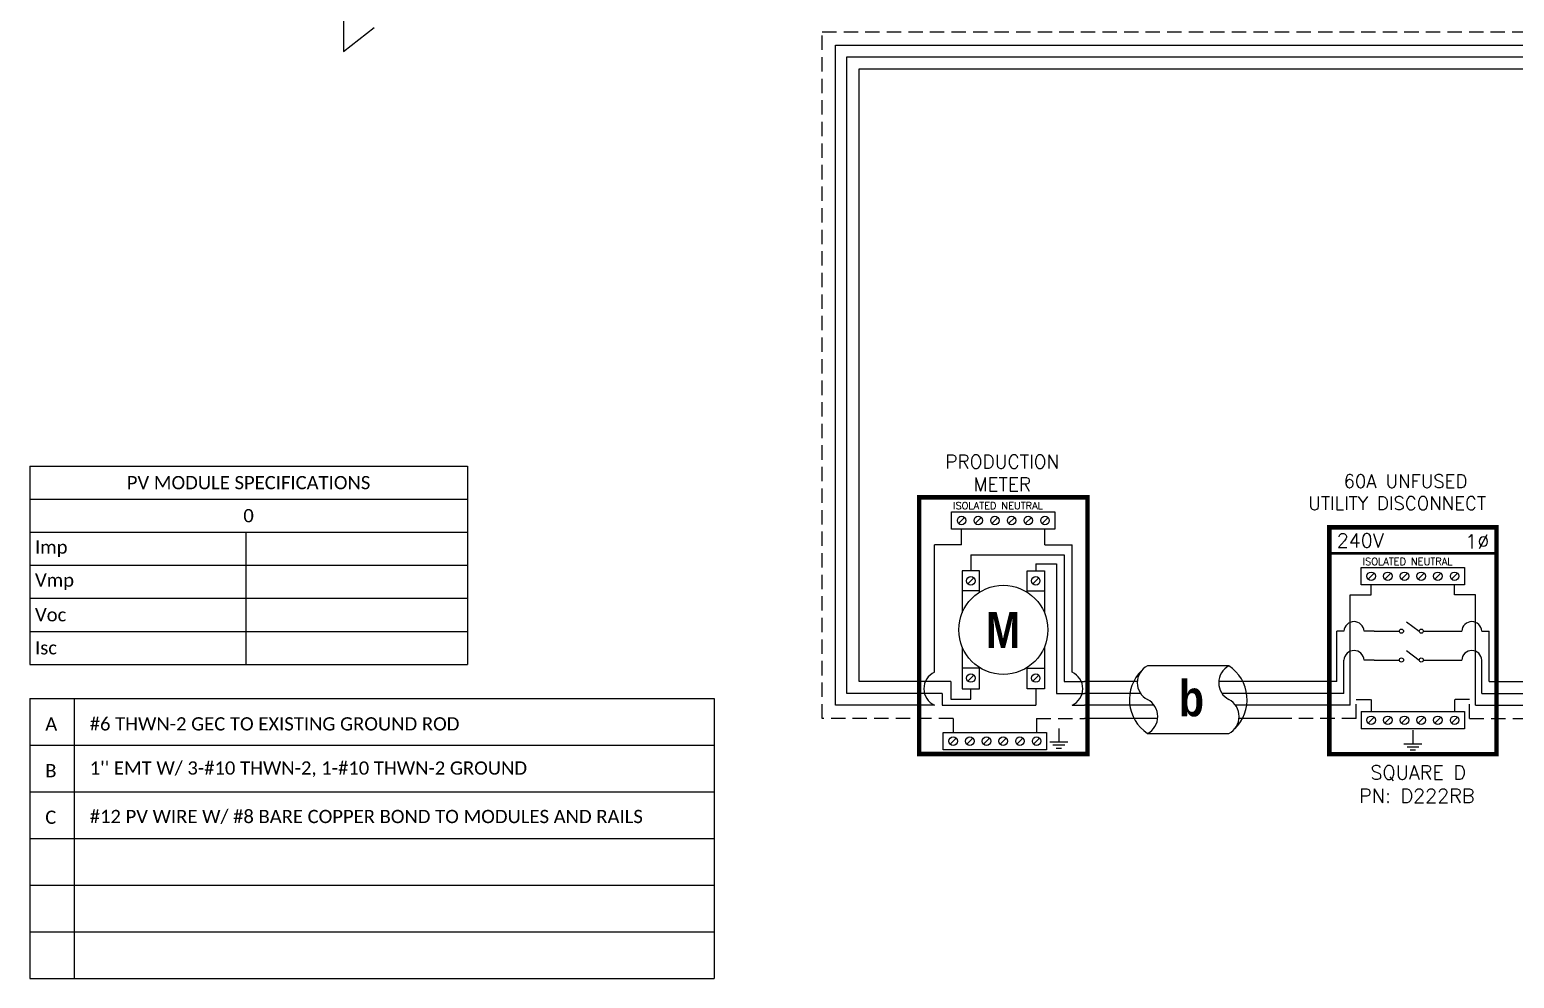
# Model space of a CAD drawing. Header units: feet. Extents: x 24455 to 25053, y 16036 to 16620.
# Drawn here: x 24455.4 to 24842.7, y 16035.7 to 16283.1 of the extents above; entities that cross this region are included whole.
import ezdxf

# ---------------------------------------------------------------- set-up
doc = ezdxf.new("R2010")
doc.units = ezdxf.units.FT
doc.header["$MEASUREMENT"] = 0
doc.linetypes.add('HIDDEN', pattern=[0.375, 0.25, -0.125])
for name, color, linetype in [('ONE LINE BLOCKS', 7, 'Continuous'), ('TABLES', 7, 'Continuous'), ('TEXT', 7, 'Continuous'), ('Z - TITLEBLOCK TXT', 7, 'Continuous')]:
    doc.layers.add(name, color=color, linetype=linetype)
doc.styles.add('ONE LINE TXT', font='techb___.ttf')
doc.styles.get("Standard").update_dxf_attribs({"font": 'simplex.shx'})

# ---------------------------------------------------------------- blocks, each defined once
blk = doc.blocks.new('*U4')
at = {"color": 7, "linetype": 'Continuous'}
for p, q in [((6.669, 2.433), (2.905, 2.433)), ((2.435, 1.711), (0, 1.711)), ((9.575, 1.711), (6.199, 1.711)), ((2.905, -0.69), (6.669, -0.69))]:
    blk.add_line(p, q, dxfattribs=at)
at = {"color": 10, "linetype": 'Continuous'}
for p, q in [((2.591, 1.149), (0, 1.149)), ((9.575, 1.149), (6.355, 1.149))]:
    blk.add_line(p, q, dxfattribs=at)
at = {"color": 253, "linetype": 'Continuous'}
for p, q in [((3.208, 0.611), (0, 0.611)), ((9.575, 0.611), (6.972, 0.611))]:
    blk.add_line(p, q, dxfattribs=at)
at = {"color": 7, "linetype": 'Continuous'}
for centre, start, end in [((3.942, 0.872), 133.97324, 236.42648), ((5.633, 0.872), 313.97324, 56.42648)]:
    blk.add_arc(centre, 1.874, start, end, dxfattribs=at)
at = {"layer": 'TEXT', "color": 92, "linetype": 'HIDDEN', "ltscale": 15}
for p, q in [((3.373, 0), (0, 0)), ((9.575, 0), (7.137, 0))]:
    blk.add_line(p, q, dxfattribs=at)
at = {"layer": 'Z - TITLEBLOCK TXT', "linetype": 'Continuous'}
for centre, start, end in [((3.315, 1.653), 117.66392, 242.33608), ((7.078, 1.653), 117.66392, 242.33608), ((2.496, 0.091), 297.66392, 62.33608), ((6.26, 0.091), 297.66392, 62.33608)]:
    blk.add_arc(centre, 0.882, start, end, dxfattribs=at)
blk = doc.blocks.new('*T6')
at = {"layer": 'Z - TITLEBLOCK TXT', "color": 0, "lineweight": -2, "transparency": 16777216}
for p, q in [((0, 0), (114.19, 0)), ((0, 0), (0, -51.69)), ((114.19, 0), (114.19, -51.69)), ((0, -8.62), (114.19, -8.62)), ((0, -17.23), (114.19, -17.23)), ((56.41, -17.23), (56.41, -51.69)), ((0, -25.85), (114.19, -25.85)), ((0, -34.46), (114.19, -34.46)), ((0, -43.08), (114.19, -43.08)), ((0, -51.69), (114.19, -51.69))]:
    blk.add_line(p, q, dxfattribs=at)
at = {"layer": 'Z - TITLEBLOCK TXT', "color": 0, "linetype": 'Continuous', "transparency": 16777216, "char_height": 3.4544}
for s, insert, width, attachment_point in [('{\\fCalibri|b0|i0|c0;PV MODULE SPECIFICATIONS', (57.09, -4.31), 111.433, 5), ('{\\fCalibri|b0|i0|c0;0', (57.09, -12.92), 111.433, 5), ('{\\fCalibri|b0|i0|c0;Imp', (1.38, -21.54), 53.6551, 4), ('{\\fCalibri|b0|i0|c0;', (57.78, -21.54), 55.0254, 4), ('{\\fCalibri|b0|i0|c0;Vmp', (1.38, -30.15), 53.6551, 4), ('{\\fCalibri|b0|i0|c0;', (57.78, -30.15), 55.0254, 4), ('{\\fCalibri|b0|i0|c0;Voc', (1.38, -38.77), 53.6551, 4), ('{\\fCalibri|b0|i0|c0;', (57.78, -38.77), 55.0254, 4), ('{\\fCalibri|b0|i0|c0;Isc', (1.38, -47.39), 53.6551, 4), ('{\\fCalibri|b0|i0|c0;', (57.78, -47.39), 55.0254, 4)]:
    blk.add_mtext(s, dxfattribs=dict(at, insert=insert, width=width, attachment_point=attachment_point))
blk = doc.blocks.new('*T7')
at = {"linetype": 'ByBlock', "lineweight": -2, "transparency": 16777216}
for p, q in [((0, 0), (178.52, 0)), ((0, 0), (0, -72.97)), ((11.58, 0), (11.58, -72.97)), ((178.52, 0), (178.52, -72.97)), ((0, -12.11), (178.52, -12.11)), ((0, -24.28), (178.52, -24.28)), ((0, -36.46), (178.52, -36.46)), ((0, -48.64), (178.52, -48.64)), ((0, -60.81), (178.52, -60.81)), ((0, -72.97), (178.52, -72.97))]:
    blk.add_line(p, q, dxfattribs=at)
at = {"color": 0, "linetype": 'Continuous', "transparency": 16777216, "char_height": 3.4544, "attachment_point": 7}
for s, insert, width in [('{\\fCalibri|b0|i0|c0;A', (4.06, -8.36), 3.4544), ('{\\fCalibri|b0|i0|c0;#6 THWN-2 GEC TO EXISTING GROUND ROD', (15.65, -8.36), 158.8095), ('{\\fCalibri|b0|i0|c0;B', (4.06, -20.53), 3.4544), ("{\\fCalibri|b0|i0|c0;1'' EMT W/ 3-#10 THWN-2, 1-#10 THWN-2 GROUND", (15.65, -20.53), 158.8095), ('{\\fCalibri|b0|i0|c0;C', (4.06, -32.71), 3.4544), ('{\\fCalibri|b0|i0|c0;#12 PV WIRE W/ #8 BARE COPPER BOND TO MODULES AND RAILS', (15.65, -32.71), 158.8095), ('{\\fCalibri|b0|i0|c0;', (4.06, -44.89), 3.4544), ('{\\fCalibri|b0|i0|c0;', (15.65, -44.89), 158.8095), ('{\\fCalibri|b0|i0|c0;', (4.06, -57.06), 3.4544), ('{\\fCalibri|b0|i0|c0;', (15.65, -57.06), 158.8095), ('{\\fCalibri|b0|i0|c0;', (4.06, -69.22), 3.4544), ('{\\fCalibri|b0|i0|c0;', (15.65, -69.22), 158.8095)]:
    blk.add_mtext(s, dxfattribs=dict(at, insert=insert, width=width))
blk = doc.blocks.new('M_UTILITY DISCONNECT')
at = {"color": 253, "linetype": 'Continuous'}
for p, q in [((-47.96, 3.45), (-47.96, 32.21)), ((-47.96, 32.21), (-42.47, 32.21)), ((-42.47, 32.21), (-42.47, 34.82)), ((-20.72, 32.21), (-20.72, 34.82)), ((-15.23, 32.21), (-20.72, 32.21)), ((-15.23, 3.45), (-15.23, 32.21)), ((-47.96, 3.45), (-63.19, 3.45)), ((-15.23, 3.45), (0, 3.45))]:
    blk.add_line(p, q, dxfattribs=at)
at = {"color": 7, "linetype": 'Continuous'}
for p, q in [((-51.46, 9.66), (-51.46, 22.77)), ((-49.6, 22.77), (-51.46, 22.77)), ((-41.69, 22.77), (-44.32, 22.77)), ((-21.5, 22.77), (-18.87, 22.77)), ((-13.59, 22.77), (-11.73, 22.77)), ((-11.73, 9.66), (-11.73, 22.77)), ((-51.46, 9.66), (-63.19, 9.66)), ((-11.73, 9.66), (0, 9.66))]:
    blk.add_line(p, q, dxfattribs=at)
at = {"color": 10, "linetype": 'Continuous'}
for p, q in [((-49.6, 6.49), (-49.6, 15.24)), ((-41.69, 15.24), (-44.32, 15.24)), ((-21.5, 15.24), (-18.87, 15.24)), ((-13.59, 6.49), (-13.59, 15.24)), ((-49.6, 6.49), (-63.19, 6.49)), ((-13.59, 6.49), (0, 6.49))]:
    blk.add_line(p, q, dxfattribs=at)
at = {"color": 7, "linetype": 'Continuous'}
for centre in [(-46.96, 22.62), (-16.23, 22.62)]:
    blk.add_arc(centre, 2.64, 3.2819, 176.7181, dxfattribs=at)
at = {"color": 10, "linetype": 'Continuous'}
for centre in [(-46.96, 15.08), (-16.23, 15.08)]:
    blk.add_arc(centre, 2.64, 3.2819, 176.7181, dxfattribs=at)
at = {"layer": 'ONE LINE BLOCKS', "lineweight": 50}
blk.add_line((-53.41, 43.1), (-9.8, 43.1), dxfattribs=at)
at = {"layer": 'ONE LINE BLOCKS', "lineweight": 50, "const_width": 1.19}
blk.add_lwpolyline([(-53.41, -9.3), (-53.41, 49.88), (-9.8, 49.88), (-9.8, -9.3)], close=True, dxfattribs=at)
at = {"layer": 'TEXT', "color": 92, "linetype": 'HIDDEN', "ltscale": 15}
for p, q in [((-46.38, 0), (-46.38, 4.94)), ((-46.38, 4.94), (-42.47, 4.94)), ((-42.47, 4.94), (-42.47, 1.8)), ((-16.81, 4.94), (-20.72, 4.94)), ((-20.72, 4.94), (-20.72, 1.8)), ((-16.81, 0), (-16.81, 4.94)), ((-46.38, 0), (-63.19, 0)), ((-16.81, 0), (0, 0))]:
    blk.add_line(p, q, dxfattribs=at)
at = {"layer": 'TEXT', "color": 92, "linetype": 'Continuous', "flags": 128}
for points in [[(-31.59, -3.07), (-31.6, -6.57)], [(-33.94, -6.57), (-29.25, -6.57)], [(-30.07, -7.44), (-33.13, -7.44)], [(-30.88, -8.3), (-32.31, -8.3)]]:
    blk.add_lwpolyline(points, dxfattribs=at)
at = {"layer": 'Z - TITLEBLOCK TXT', "color": 1, "linetype": 'Continuous'}
for p, q in [((-45.07, 34.82), (-45.07, 39.36)), ((-45.07, 39.36), (-18.12, 39.36)), ((-18.12, 39.36), (-18.12, 34.82)), ((-18.12, 34.82), (-45.07, 34.82)), ((-33.23, 25.22), (-29.96, 22.78)), ((-41.69, 22.77), (-35.12, 22.77)), ((-28.88, 22.77), (-21.5, 22.77)), ((-33.23, 17.69), (-29.96, 15.24)), ((-41.69, 15.24), (-35.12, 15.24)), ((-28.88, 15.24), (-21.5, 15.23)), ((-45.07, 1.8), (-18.12, 1.8)), ((-45.07, 1.8), (-45.07, -2.74)), ((-18.12, 1.8), (-18.12, -2.74)), ((-18.12, -2.74), (-45.07, -2.74))]:
    blk.add_line(p, q, dxfattribs=at)
at = {"layer": 'Z - TITLEBLOCK TXT', "color": 4, "linetype": 'Continuous'}
for p, q in [((-41.69, 37.87), (-43.26, 36.3)), ((-37.34, 37.87), (-38.91, 36.3)), ((-32.98, 37.87), (-34.56, 36.3)), ((-28.63, 37.87), (-30.21, 36.3)), ((-24.28, 37.87), (-25.86, 36.3)), ((-19.93, 37.87), (-21.51, 36.3)), ((-41.69, 0.32), (-43.26, -1.26)), ((-37.34, 0.32), (-38.91, -1.26)), ((-32.98, 0.32), (-34.56, -1.26)), ((-28.63, 0.32), (-30.21, -1.26)), ((-24.28, 0.32), (-25.86, -1.26)), ((-19.93, 0.32), (-21.51, -1.26))]:
    blk.add_line(p, q, dxfattribs=at)
for centre in [(-42.47, 37.09), (-38.12, 37.09), (-33.77, 37.09), (-29.42, 37.09), (-25.07, 37.09), (-20.72, 37.09), (-42.47, -0.47), (-38.12, -0.47), (-33.77, -0.47), (-29.42, -0.47), (-25.07, -0.47), (-20.72, -0.47)]:
    blk.add_circle(centre, 1.11, dxfattribs=at)
at = {"layer": 'Z - TITLEBLOCK TXT', "color": 1, "linetype": 'Continuous'}
for centre in [(-34.58, 22.77), (-29.42, 22.77), (-34.58, 15.24), (-29.42, 15.24)]:
    blk.add_circle(centre, 0.541, dxfattribs=at)
at = {"layer": 'TABLES', "color": 4, "linetype": 'Continuous'}
blk.add_text('ISOLATED NEUTRAL', height=1.8743, dxfattribs=at).set_placement((-44.71, 40.01))
at = {"layer": 'TEXT', "color": 1}
for s, width, gutter_width, heights, insert, char_height, attachment_point in [('\\A1;\\pi12.968; 60A UNFUSED \\P\\pi6.1418;UTILITY DISCONNECT', 64.922, 0, [82.18], (-65.01, 63.62), 3.4544, 1), ('240V', 0.1481, 0.75, [0], (-45.35, 46.44), 3.658, 5), ('1∅', 0.1481, 0.75, [0], (-14.78, 46.14), 3.658, 5), ('\\A1;\\pi11.999,t30.287;SQUARE D\\P\\pi9.0377,t27.326;PN: D222RB', 51.6906, 0.203, [45.94], (-54.67, -12.23), 3.6576, 1)]:
    blk.add_mtext_dynamic_manual_height_columns(s, width=width, gutter_width=gutter_width, heights=heights, dxfattribs=dict(at, insert=insert, char_height=char_height, attachment_point=attachment_point))

msp = doc.modelspace()

# ---------------------------------------------------------------- linework, layer by layer
at = {"color": 253, "linetype": 'Continuous'}
for p, q in [((24665.58, 16279.13), (24977.08, 16279.13)), ((24665.58, 16106.93), (24665.58, 16279.13)), ((24698.52, 16148.77), (24698.52, 16152.86)), ((24720.27, 16148.77), (24720.27, 16152.86)), ((24698.52, 16148.77), (24691.46, 16148.77)), ((24691.46, 16115.54), (24691.46, 16148.77)), ((24720.27, 16148.77), (24727.33, 16148.77)), ((24727.33, 16115.54), (24727.33, 16148.77)), ((24691.46, 16106.93), (24665.58, 16106.93)), ((24727.33, 16106.93), (24730.61, 16106.93))]:
    msp.add_line(p, q, dxfattribs=at)
at = {"color": 10, "linetype": 'Continuous'}
for p, q in [((24668.62, 16276.09), (24980.12, 16276.09)), ((24668.62, 16109.97), (24668.62, 16276.09)), ((24717.85, 16143.8), (24717.85, 16141.98)), ((24717.85, 16143.8), (24723.29, 16143.8)), ((24723.29, 16143.8), (24723.29, 16109.97)), ((24717.85, 16111.21), (24717.85, 16106.93)), ((24693.42, 16109.97), (24668.62, 16109.97)), ((24693.42, 16109.97), (24693.42, 16106.93)), ((24723.29, 16109.97), (24730.61, 16109.97)), ((24693.42, 16106.93), (24717.85, 16106.93))]:
    msp.add_line(p, q, dxfattribs=at)
at = {"color": 7, "linetype": 'Continuous'}
for p, q in [((24671.79, 16272.92), (24983.3, 16272.92)), ((24671.79, 16113.14), (24671.79, 16272.92)), ((24700.94, 16146.17), (24700.94, 16141.98)), ((24700.94, 16146.17), (24725.27, 16146.17)), ((24725.27, 16146.17), (24725.27, 16113.14)), ((24695.75, 16113.14), (24671.79, 16113.14)), ((24695.75, 16113.14), (24695.75, 16108.55)), ((24700.94, 16108.55), (24700.94, 16111.21)), ((24725.27, 16113.14), (24730.61, 16113.14)), ((24695.75, 16108.55), (24700.94, 16108.55))]:
    msp.add_line(p, q, dxfattribs=at)
at = {"color": 1, "linetype": 'Continuous'}
for p, q in [((24703.21, 16136.78), (24698.67, 16136.78)), ((24715.58, 16136.78), (24720.12, 16136.78)), ((24703.21, 16116.61), (24698.67, 16116.61)), ((24715.58, 16116.61), (24720.12, 16116.61))]:
    msp.add_line(p, q, dxfattribs=at)
at = {"color": 253, "linetype": 'Continuous'}
for centre, start, end in [((24693.37, 16111.24), 113.9997, 246.0003), ((24725.42, 16111.24), 293.9997, 66.0003)]:
    msp.add_arc(centre, 4.71, start, end, dxfattribs=at)
at = {"layer": 'ONE LINE BLOCKS', "lineweight": 50, "const_width": 1.19}
msp.add_lwpolyline([(24687.44, 16094.19), (24687.44, 16161.15), (24731.35, 16161.15), (24731.35, 16094.19)], close=True, dxfattribs=at)
at = {"layer": 'TEXT', "color": 92, "linetype": 'HIDDEN', "ltscale": 15}
for p, q in [((24662.13, 16282.58), (24973.64, 16282.58)), ((24662.13, 16103.48), (24662.13, 16282.58)), ((24696.33, 16103.48), (24662.13, 16103.48)), ((24696.33, 16103.48), (24696.33, 16099.82)), ((24718.08, 16103.48), (24718.08, 16099.82)), ((24718.08, 16103.48), (24730.61, 16103.48))]:
    msp.add_line(p, q, dxfattribs=at)
at = {"layer": 'TEXT', "color": 92, "linetype": 'Continuous', "flags": 128}
for points in [[(24723.88, 16100.9), (24723.88, 16097.4)], [(24721.54, 16097.4), (24726.22, 16097.4)], [(24725.41, 16096.53), (24722.35, 16096.53)], [(24724.59, 16095.67), (24723.16, 16095.67)]]:
    msp.add_lwpolyline(points, dxfattribs=at)
at = {"layer": 'TEXT', "linetype": 'Continuous'}
msp.add_circle((24709.4, 16126.6), 11.62, dxfattribs=at)
at = {"layer": 'Z - TITLEBLOCK TXT', "color": 7, "linetype": 'Continuous'}
for p, q in [((24537.28, 16289.97), (24537.28, 16277.44)), ((24537.28, 16277.44), (24545.24, 16283.71))]:
    msp.add_line(p, q, dxfattribs=at)
at = {"layer": 'Z - TITLEBLOCK TXT', "color": 1, "linetype": 'Continuous'}
for p, q in [((24695.92, 16152.86), (24695.92, 16157.4)), ((24695.92, 16157.4), (24722.87, 16157.4)), ((24722.87, 16157.4), (24722.87, 16152.86)), ((24722.87, 16152.86), (24695.92, 16152.86)), ((24698.67, 16141.98), (24698.67, 16131.07)), ((24703.21, 16141.98), (24698.67, 16141.98)), ((24703.21, 16136.43), (24703.21, 16141.98)), ((24715.58, 16136.43), (24715.58, 16141.98)), ((24715.58, 16141.98), (24720.12, 16141.98)), ((24720.12, 16141.98), (24720.12, 16131.07)), ((24698.67, 16122.12), (24698.67, 16111.21)), ((24720.12, 16122.12), (24720.12, 16111.21)), ((24703.21, 16111.21), (24703.21, 16116.76)), ((24715.58, 16111.21), (24715.58, 16116.76)), ((24698.67, 16111.21), (24703.21, 16111.21)), ((24720.12, 16111.21), (24715.58, 16111.21)), ((24693.73, 16095.28), (24693.73, 16099.82)), ((24693.73, 16099.82), (24720.68, 16099.82)), ((24720.68, 16099.82), (24720.68, 16095.28)), ((24720.68, 16095.28), (24693.73, 16095.28))]:
    msp.add_line(p, q, dxfattribs=at)
at = {"layer": 'Z - TITLEBLOCK TXT', "color": 4, "linetype": 'Continuous'}
for p, q in [((24699.31, 16155.92), (24697.73, 16154.35)), ((24703.66, 16155.92), (24702.08, 16154.35)), ((24708.01, 16155.92), (24706.43, 16154.35)), ((24712.36, 16155.92), (24710.78, 16154.35)), ((24716.71, 16155.92), (24715.13, 16154.35)), ((24721.06, 16155.92), (24719.49, 16154.35)), ((24701.72, 16140.17), (24700.15, 16138.59)), ((24718.64, 16140.17), (24717.07, 16138.59)), ((24701.72, 16114.8), (24700.15, 16113.23)), ((24718.64, 16114.8), (24717.07, 16113.23)), ((24697.12, 16098.34), (24695.54, 16096.76)), ((24701.47, 16098.34), (24699.89, 16096.76)), ((24705.82, 16098.34), (24704.24, 16096.76)), ((24710.17, 16098.34), (24708.6, 16096.76)), ((24714.52, 16098.34), (24712.95, 16096.76)), ((24718.87, 16098.34), (24717.3, 16096.76))]:
    msp.add_line(p, q, dxfattribs=at)
for centre in [(24698.52, 16155.13), (24702.87, 16155.13), (24707.22, 16155.13), (24711.57, 16155.13), (24715.92, 16155.13), (24720.27, 16155.13), (24700.94, 16139.38), (24717.85, 16139.38), (24700.94, 16114.02), (24717.85, 16114.02), (24696.33, 16097.55), (24700.68, 16097.55), (24705.03, 16097.55), (24709.38, 16097.55), (24713.73, 16097.55), (24718.08, 16097.55)]:
    msp.add_circle(centre, 1.11, dxfattribs=at)

# ---------------------------------------------------------------- block references
for name, p in [('*T6', (24455.42, 16169.29)), ('*T7', (24455.42, 16108.67))]:
    msp.add_blockref(name, p)
at = {"color": 7}
msp.add_blockref('M_UTILITY DISCONNECT', (24847.84, 16103.48), dxfattribs=at)
at = {"color": 155, "true_color": 0x647190, "xscale": 5.644441731736358, "yscale": 5.644441731736358, "zscale": 5.644441731736358}
msp.add_blockref('*U4', (24730.61, 16103.48), dxfattribs=at)

# ---------------------------------------------------------------- texts
at = {"layer": 'TABLES', "color": 1, "linetype": 'Continuous'}
msp.add_text('ISOLATED NEUTRAL', height=1.8743, dxfattribs=at).set_placement((24696.28, 16158.06))
at = {"layer": 'TEXT', "color": 1, "insert": (24709.12, 16167.5), "char_height": 3.5433, "attachment_point": 5}
msp.add_mtext_dynamic_manual_height_columns('PRODUCTION METER', width=1.3203, gutter_width=7.17, heights=[0], dxfattribs=at)
at = {"layer": 'Z - TITLEBLOCK TXT', "color": 253, "linetype": 'Continuous', "style": 'ONE LINE TXT'}
msp.add_text('M', height=9.38, dxfattribs=at).set_placement((24704.84, 16121.88))
at = {"layer": 'Z - TITLEBLOCK TXT', "color": 1, "linetype": 'Continuous', "insert": (24755.2, 16113.44), "char_height": 9.3833, "attachment_point": 1, "style": 'ONE LINE TXT'}
msp.add_mtext_dynamic_manual_height_columns('{\\W1;\\C256;b}', width=0.1385, gutter_width=2.13, heights=[0], dxfattribs=at)

doc.saveas('drawing.dxf')
